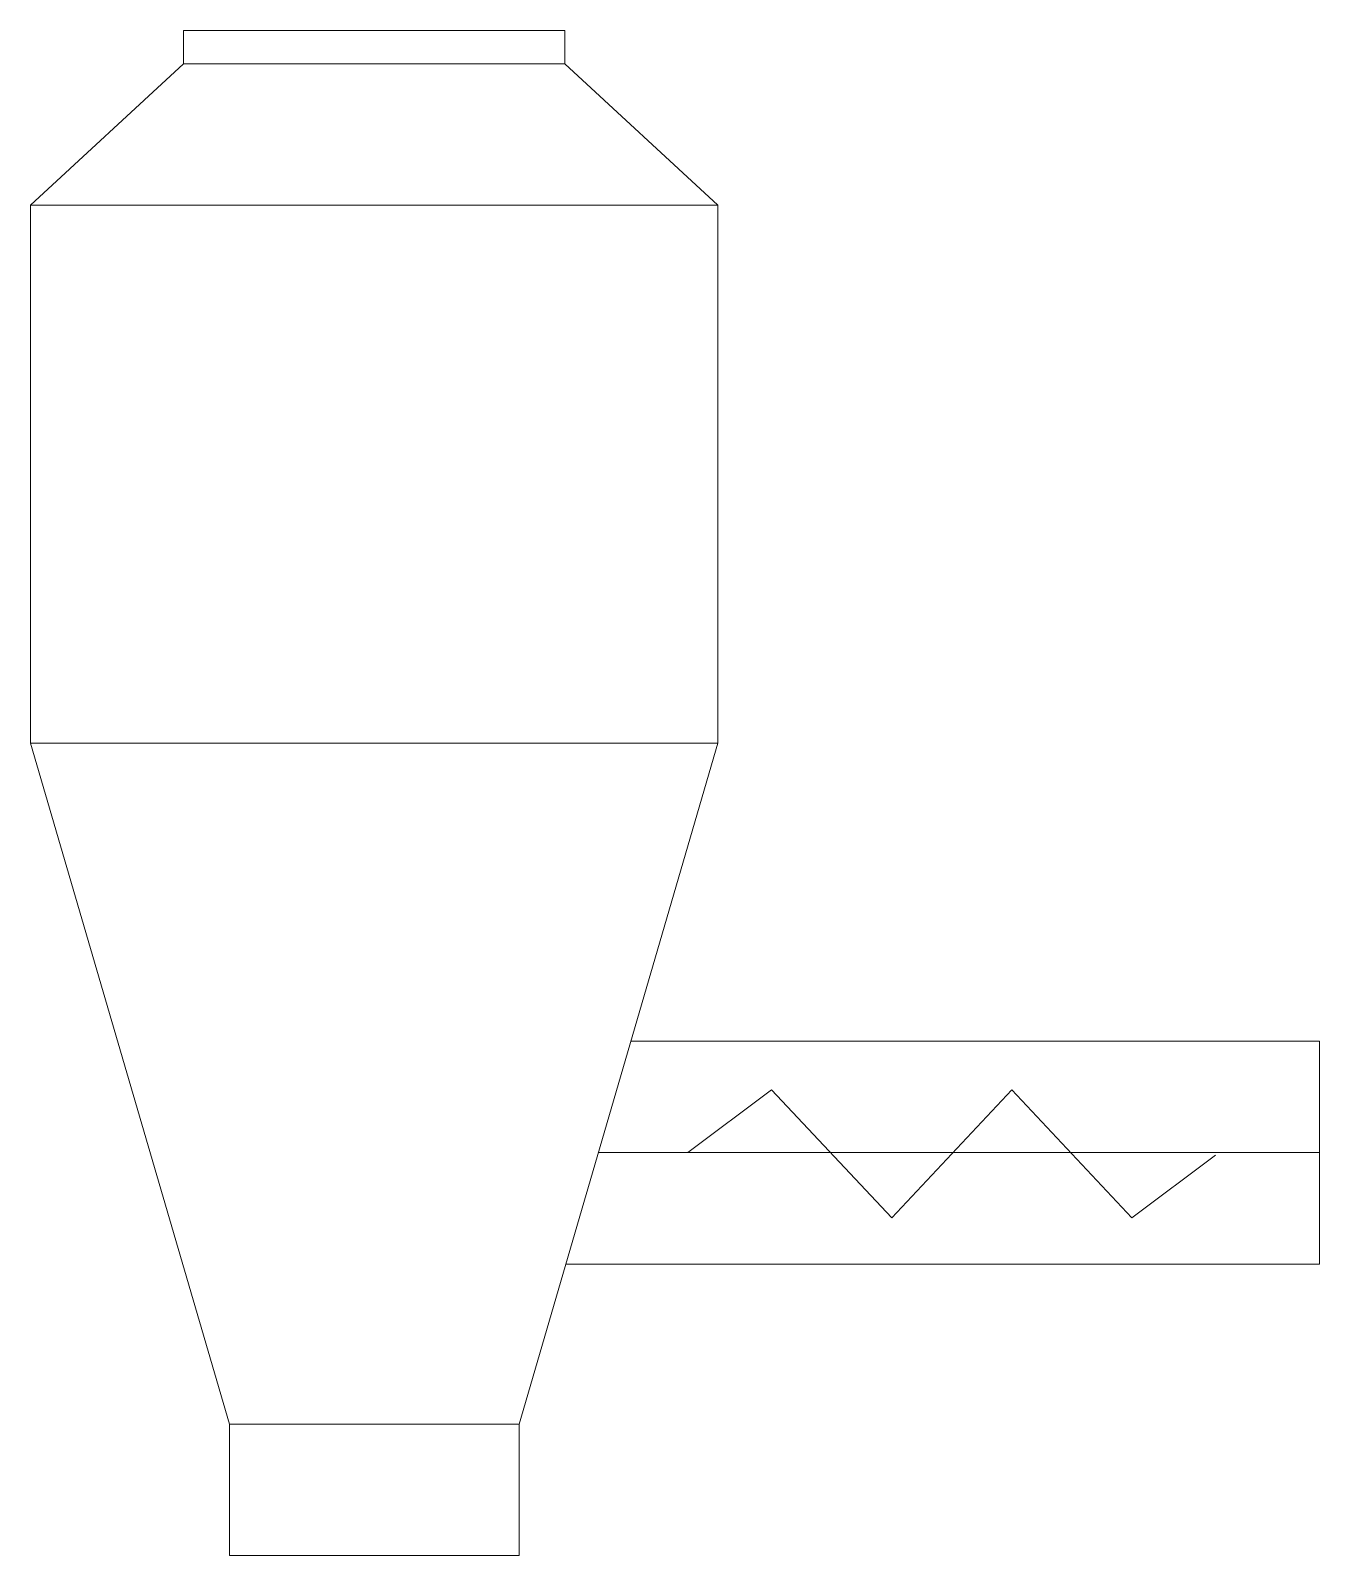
# Model space of a CAD drawing. Header units: inches. Extents: x -8.5 to 8.4, y -10 to 10.1.
import ezdxf

# ---------------------------------------------------------------- set-up
doc = ezdxf.new("R2010")
doc.units = ezdxf.units.IN
doc.header["$MEASUREMENT"] = 0
doc.layers.get('0').update_dxf_attribs({"lineweight": 0})

msp = doc.modelspace()

# ---------------------------------------------------------------- linework, layer by layer
for p, q in [((-6.477, 10.057), (-1.465, 10.057)), ((-6.477, 9.618), (-6.477, 10.057)), ((-1.465, 10.057), (-1.465, 9.618)), ((-6.477, 9.618), (-8.486, 7.763)), ((-1.465, 9.618), (-6.477, 9.618)), ((-1.465, 9.618), (0.544, 7.763)), ((-8.486, 7.763), (0.544, 7.763)), ((-8.486, 0.691), (-8.486, 7.763)), ((0.544, 0.691), (0.544, 7.763)), ((-8.486, 0.691), (0.544, 0.691)), ((-8.486, 0.691), (-5.873, -8.256)), ((0.544, 0.691), (-2.068, -8.256)), ((-0.598, -3.223), (8.448, -3.223)), ((8.448, -3.223), (8.448, -6.152)), ((0.151, -4.687), (1.251, -3.865)), ((1.251, -3.865), (2.829, -5.546)), ((4.406, -3.865), (2.829, -5.546)), ((4.406, -3.865), (5.984, -5.546)), ((8.448, -4.687), (-1.026, -4.687)), ((5.984, -5.546), (7.084, -4.723)), ((-1.454, -6.152), (8.448, -6.152)), ((-2.068, -8.256), (-5.873, -8.256)), ((-5.873, -8.256), (-5.873, -9.982)), ((-2.068, -9.982), (-2.068, -8.256)), ((-2.068, -9.982), (-5.873, -9.982))]:
    msp.add_line(p, q)

doc.saveas('drawing.dxf')
